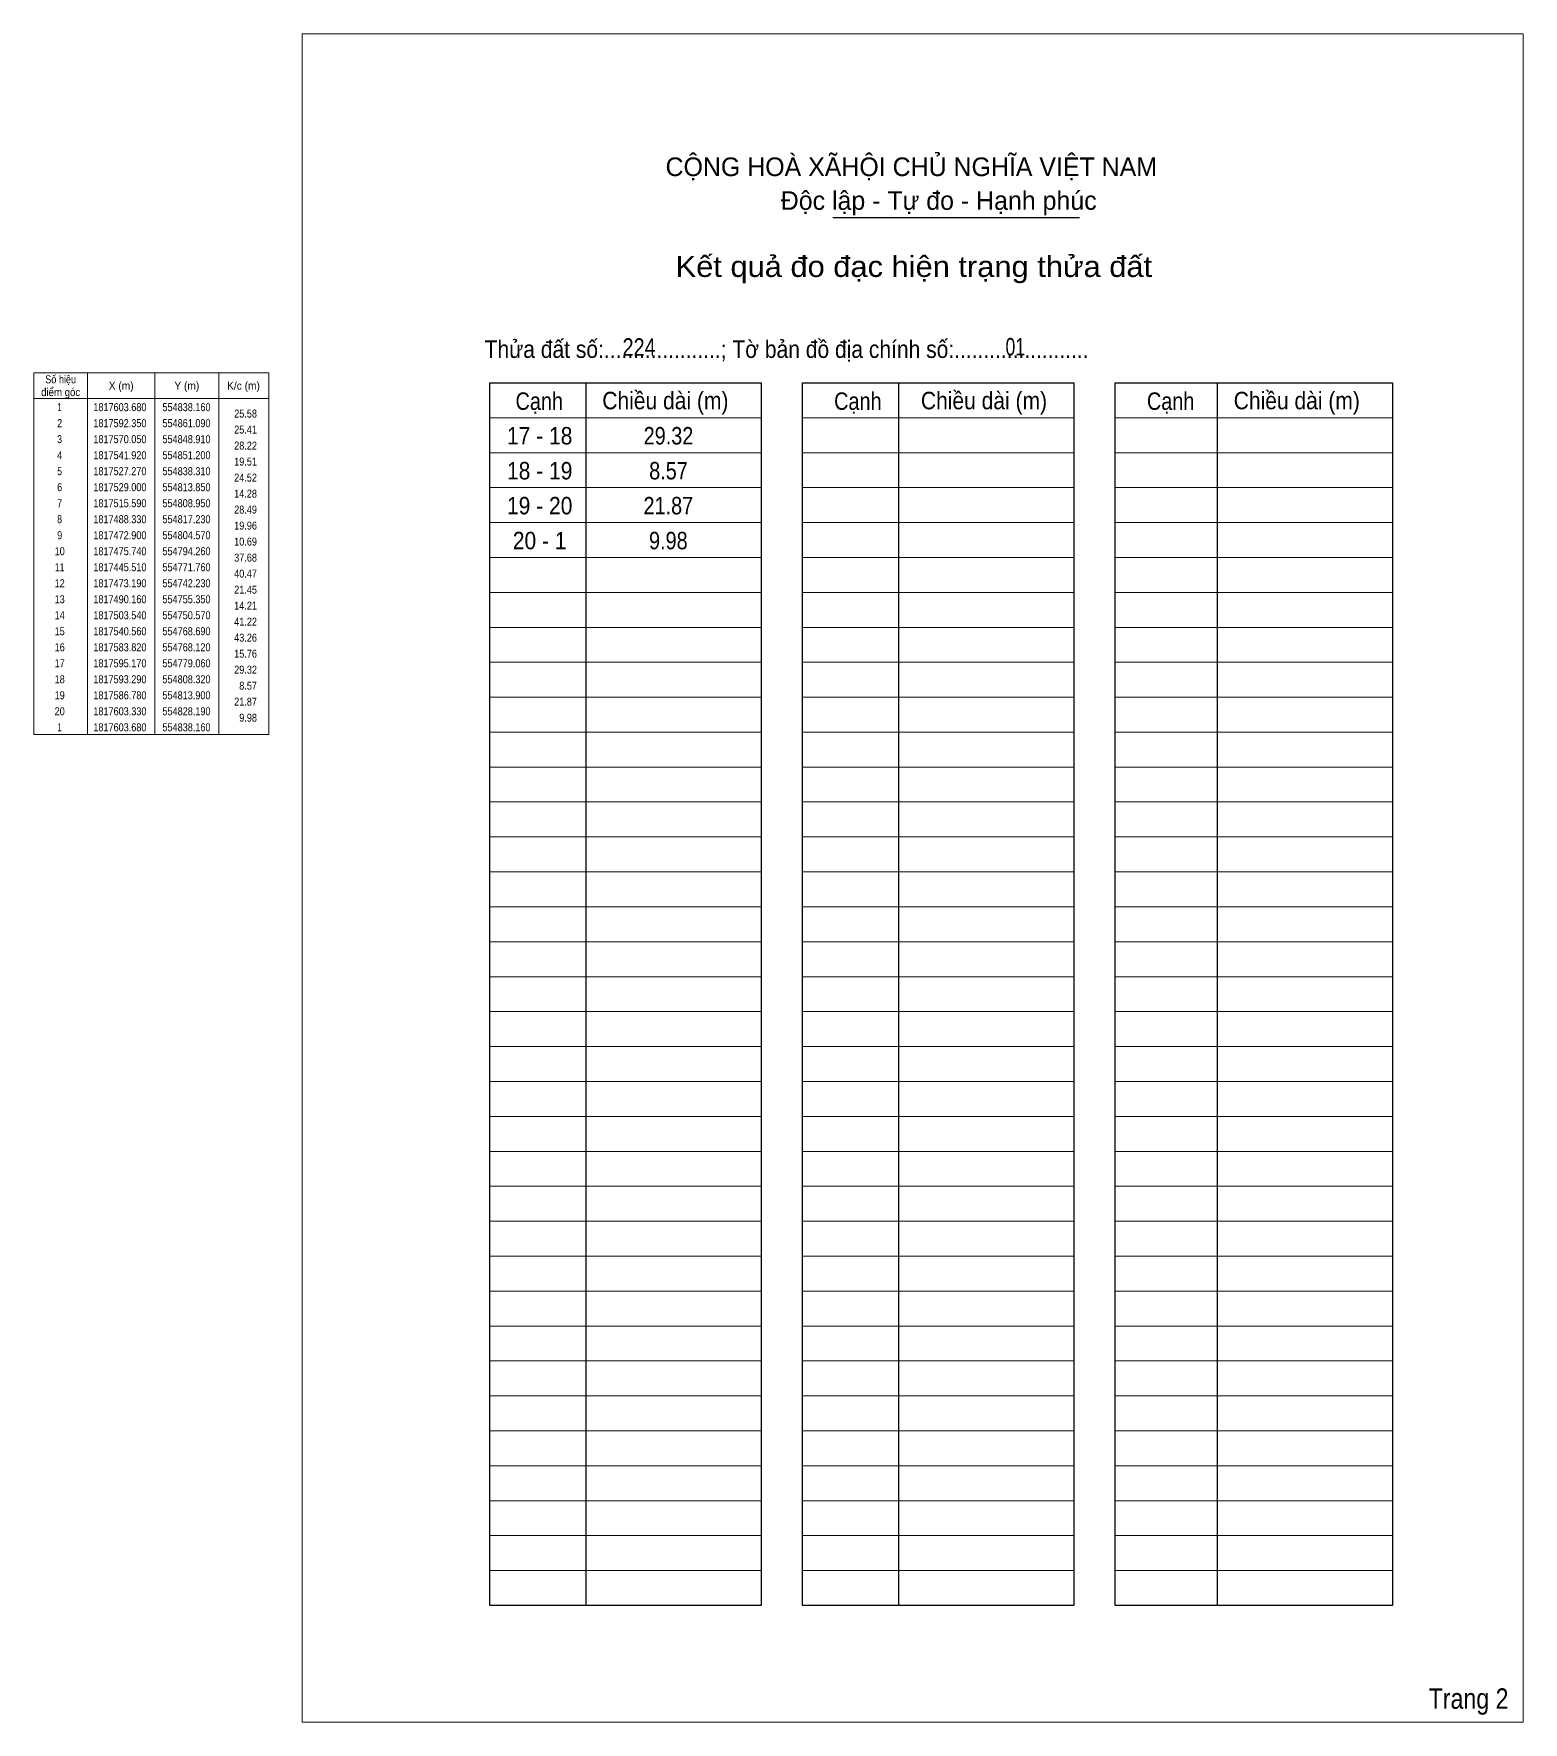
# Model space of a CAD drawing. Header units: metres. Extents: x 553263 to 554892, y 1817281 to 1819329.
# Drawn here: x 553263 to 554194, y 1818275 to 1819329 of the extents above; entities that cross this region are included whole.
import ezdxf
from ezdxf.enums import TextEntityAlignment as Align

# ---------------------------------------------------------------- set-up
doc = ezdxf.new("R2010")
doc.units = ezdxf.units.M
doc.header["$LTSCALE"] = 3.2
for name, color, linetype, lineweight in [('10', 7, 'Continuous', 13), ('30', 7, 'Continuous', 13), ('4', 7, 'Continuous', 13), ('63', 7, 'Continuous', 13)]:
    doc.layers.add(name, color=color, linetype=linetype, lineweight=lineweight)

msp = doc.modelspace()

# ---------------------------------------------------------------- linework, layer by layer
at = {"layer": '30', "lineweight": 25}
for p, q in [((553762.5, 1819214.56), (553916.73, 1819214.56)), ((553608.28, 1819111.31), (553608.28, 1818347.46)), ((553803.66, 1819111.31), (553803.66, 1818347.46)), ((554002.68, 1819111.31), (554002.68, 1818347.46))]:
    msp.add_line(p, q, dxfattribs=at)
at = {"layer": '30'}
for p, q in [((553548.26, 1819089.48), (553717.76, 1819089.48)), ((553743.64, 1819089.48), (553913.15, 1819089.48)), ((553939.03, 1819089.48), (554112.17, 1819089.48)), ((553548.26, 1819067.66), (553717.76, 1819067.66)), ((553743.64, 1819067.66), (553913.15, 1819067.66)), ((553939.03, 1819067.66), (554112.17, 1819067.66)), ((553548.26, 1819045.84), (553717.76, 1819045.84)), ((553743.64, 1819045.84), (553913.15, 1819045.84)), ((553939.03, 1819045.84), (554112.17, 1819045.84)), ((553548.26, 1819024.01), (553717.76, 1819024.01)), ((553743.64, 1819024.01), (553913.15, 1819024.01)), ((553939.03, 1819024.01), (554112.17, 1819024.01)), ((553548.26, 1819002.19), (553717.76, 1819002.19)), ((553743.64, 1819002.19), (553913.15, 1819002.19)), ((553939.03, 1819002.19), (554112.17, 1819002.19)), ((553548.26, 1818980.36), (553717.76, 1818980.36)), ((553743.64, 1818980.36), (553913.15, 1818980.36)), ((553939.03, 1818980.36), (554112.17, 1818980.36)), ((553548.26, 1818958.54), (553717.76, 1818958.54)), ((553743.64, 1818958.54), (553913.15, 1818958.54)), ((553939.03, 1818958.54), (554112.17, 1818958.54)), ((553548.26, 1818936.71), (553717.76, 1818936.71)), ((553743.64, 1818936.71), (553913.15, 1818936.71)), ((553939.03, 1818936.71), (554112.17, 1818936.71)), ((553548.26, 1818914.89), (553717.76, 1818914.89)), ((553743.64, 1818914.89), (553913.15, 1818914.89)), ((553939.03, 1818914.89), (554112.17, 1818914.89)), ((553548.26, 1818893.07), (553717.76, 1818893.07)), ((553743.64, 1818893.07), (553913.15, 1818893.07)), ((553939.03, 1818893.07), (554112.17, 1818893.07)), ((553548.26, 1818871.24), (553717.76, 1818871.24)), ((553743.64, 1818871.24), (553913.15, 1818871.24)), ((553939.03, 1818871.24), (554112.17, 1818871.24)), ((553548.26, 1818849.42), (553717.76, 1818849.42)), ((553743.64, 1818849.42), (553913.15, 1818849.42)), ((553939.03, 1818849.42), (554112.17, 1818849.42)), ((553548.26, 1818827.59), (553717.76, 1818827.59)), ((553743.64, 1818827.59), (553913.15, 1818827.59)), ((553939.03, 1818827.59), (554112.17, 1818827.59)), ((553548.26, 1818805.77), (553717.76, 1818805.77)), ((553743.64, 1818805.77), (553913.15, 1818805.77)), ((553939.03, 1818805.77), (554112.17, 1818805.77)), ((553548.26, 1818783.94), (553717.76, 1818783.94)), ((553743.64, 1818783.94), (553913.15, 1818783.94)), ((553939.03, 1818783.94), (554112.17, 1818783.94)), ((553548.26, 1818762.12), (553717.76, 1818762.12)), ((553743.64, 1818762.12), (553913.15, 1818762.12)), ((553939.03, 1818762.12), (554112.17, 1818762.12)), ((553548.26, 1818740.29), (553717.76, 1818740.29)), ((553743.64, 1818740.29), (553913.15, 1818740.29)), ((553939.03, 1818740.29), (554112.17, 1818740.29)), ((553548.26, 1818718.47), (553717.76, 1818718.47)), ((553743.64, 1818718.47), (553913.15, 1818718.47)), ((553939.03, 1818718.47), (554112.17, 1818718.47)), ((553548.26, 1818696.65), (553717.76, 1818696.65)), ((553743.64, 1818696.65), (553913.15, 1818696.65)), ((553939.03, 1818696.65), (554112.17, 1818696.65)), ((553548.26, 1818674.82), (553717.76, 1818674.82)), ((553743.64, 1818674.82), (553913.15, 1818674.82)), ((553939.03, 1818674.82), (554112.17, 1818674.82)), ((553548.26, 1818653), (553717.76, 1818653)), ((553743.64, 1818653), (553913.15, 1818653)), ((553939.03, 1818653), (554112.17, 1818653)), ((553548.26, 1818631.17), (553717.76, 1818631.17)), ((553743.64, 1818631.17), (553913.15, 1818631.17)), ((553939.03, 1818631.17), (554112.17, 1818631.17)), ((553548.26, 1818609.35), (553717.76, 1818609.35)), ((553743.64, 1818609.35), (553913.15, 1818609.35)), ((553939.03, 1818609.35), (554112.17, 1818609.35)), ((553548.26, 1818587.52), (553717.76, 1818587.52)), ((553743.64, 1818587.52), (553913.15, 1818587.52)), ((553939.03, 1818587.52), (554112.17, 1818587.52)), ((553548.26, 1818565.7), (553717.76, 1818565.7)), ((553743.64, 1818565.7), (553913.15, 1818565.7)), ((553939.03, 1818565.7), (554112.17, 1818565.7)), ((553548.26, 1818543.88), (553717.76, 1818543.88)), ((553743.64, 1818543.88), (553913.15, 1818543.88)), ((553939.03, 1818543.88), (554112.17, 1818543.88)), ((553548.26, 1818522.05), (553717.76, 1818522.05)), ((553743.64, 1818522.05), (553913.15, 1818522.05)), ((553939.03, 1818522.05), (554112.17, 1818522.05)), ((553548.26, 1818500.23), (553717.76, 1818500.23)), ((553743.64, 1818500.23), (553913.15, 1818500.23)), ((553939.03, 1818500.23), (554112.17, 1818500.23)), ((553548.26, 1818478.4), (553717.76, 1818478.4)), ((553743.64, 1818478.4), (553913.15, 1818478.4)), ((553939.03, 1818478.4), (554112.17, 1818478.4)), ((553548.26, 1818456.58), (553717.76, 1818456.58)), ((553743.64, 1818456.58), (553913.15, 1818456.58)), ((553939.03, 1818456.58), (554112.17, 1818456.58)), ((553548.26, 1818434.75), (553717.76, 1818434.75)), ((553743.64, 1818434.75), (553913.15, 1818434.75)), ((553939.03, 1818434.75), (554112.17, 1818434.75)), ((553548.26, 1818412.93), (553717.76, 1818412.93)), ((553743.64, 1818412.93), (553913.15, 1818412.93)), ((553939.03, 1818412.93), (554112.17, 1818412.93)), ((553548.26, 1818391.11), (553717.76, 1818391.11)), ((553743.64, 1818391.11), (553913.15, 1818391.11)), ((553939.03, 1818391.11), (554112.17, 1818391.11)), ((553548.26, 1818369.28), (553717.76, 1818369.28)), ((553743.64, 1818369.28), (553913.15, 1818369.28)), ((553939.03, 1818369.28), (554112.17, 1818369.28))]:
    msp.add_line(p, q, dxfattribs=at)
at = {"layer": '30', "lineweight": 25}
for points in [[(553548.26, 1819111.31), (553717.76, 1819111.31), (553717.76, 1818347.46), (553548.26, 1818347.46)], [(553743.64, 1819111.31), (553913.15, 1819111.31), (553913.15, 1818347.46), (553743.64, 1818347.46)], [(553939.03, 1819111.31), (554112.17, 1819111.31), (554112.17, 1818347.46), (553939.03, 1818347.46)]]:
    msp.add_lwpolyline(points, close=True, dxfattribs=at)
at = {"layer": '4'}
msp.add_lwpolyline([(553431.18, 1819329.36), (554193.83, 1819329.36), (554193.83, 1818274.52), (553431.18, 1818274.52)], close=True, dxfattribs=at)
at = {"layer": '63'}
for p, q in [((553297.07, 1819117.49), (553297.07, 1818891.49)), ((553339.07, 1819117.49), (553339.07, 1818891.49)), ((553379.07, 1819117.49), (553379.07, 1818891.49)), ((553263.47, 1819101.49), (553410.27, 1819101.49))]:
    msp.add_line(p, q, dxfattribs=at)
msp.add_lwpolyline([(553263.47, 1819117.49), (553410.27, 1819117.49), (553410.27, 1818891.49), (553263.47, 1818891.49)], close=True, dxfattribs=at)

# ---------------------------------------------------------------- texts
at = {"layer": '10'}
for s, width, p in [('224', 0.85, (553631.23, 1819128.2)), ('01', 0.75, (553870.47, 1819128.42))]:
    msp.add_text(s, height=10.91, dxfattribs=dict(at, width=width)).set_placement(p)
for s, width, p in [('17 - 18', 0.9, (553579.48, 1819072.77)), ('29.32', 0.85, (553659.93, 1819072.77)), ('18 - 19', 0.9, (553579.48, 1819050.93)), ('8.57', 0.85, (553659.93, 1819050.93)), ('19 - 20', 0.9, (553579.48, 1819029.11)), ('21.87', 0.85, (553659.84, 1819029.11)), ('20 - 1', 0.9, (553579.48, 1819007.29)), ('9.98', 0.85, (553659.84, 1819007.29))]:
    msp.add_text(s, height=10.91, dxfattribs=dict(at, width=width)).set_placement(p, align=Align.CENTER)
at = {"layer": '30'}
for s, p in [('CỘNG HOÀ XÃHỘI CHỦ NGHĨA VIỆT NAM', (553658.09, 1819240.44)), ('Độc lập - Tự đo - Hạnh phúc', (553730.07, 1819219.38))]:
    msp.add_text(s, height=11.64, dxfattribs=at).set_placement(p)
at = {"layer": '30', "width": 1.1}
msp.add_text('Kết quả đo đạc hiện trạng thửa đất', height=13.09, dxfattribs=at).set_placement((553813.21, 1819177.44), align=Align.CENTER)
at = {"layer": '30'}
for s, height, width, p in [('Thửa đất số:....................; Tờ bản đồ địa chính số:.......................', 10.91, 0.9, (553545.11, 1819126.84)), ('Cạnh', 10.91, 0.85, (553564.39, 1819094.4)), ('Chiều dài (m)', 10.91, 0.9, (553618.59, 1819094.76)), ('Cạnh', 10.91, 0.85, (553763.39, 1819094.4)), ('Chiều dài (m)', 10.91, 0.9, (553817.59, 1819094.76)), ('Cạnh', 10.91, 0.85, (553958.79, 1819094.4)), ('Chiều dài (m)', 10.91, 0.9, (554012.99, 1819094.76)), ('Trang 2', 12.73, 0.85, (554134.77, 1818282.96))]:
    msp.add_text(s, height=height, dxfattribs=dict(at, width=width)).set_placement(p)
at = {"layer": '63'}
for s, width, p in [('Số hiệu', 0.85, (553280.265, 1819110.99)), ('điểm góc', 0.9, (553280.275, 1819102.99)), ('X (m)', 0.95, (553318.07, 1819106.99)), ('Y (m)', 0.95, (553359.07, 1819106.99)), ('K/c (m)', 0.95, (553394.475, 1819106.99)), (' 1', 0.75, (553278.87, 1819093.59)), ('1817603.680', 0.85, (553317.27, 1819093.59)), ('554838.160', 0.85, (553358.865, 1819093.59)), (' 2', 0.85, (553278.87, 1819083.59)), ('1817592.350', 0.85, (553317.27, 1819083.59)), ('554861.090', 0.85, (553358.865, 1819083.59)), (' 3', 0.8, (553278.875, 1819073.59)), ('1817570.050', 0.85, (553317.27, 1819073.59)), ('554848.910', 0.85, (553358.865, 1819073.59)), (' 4', 0.85, (553278.87, 1819063.59)), ('1817541.920', 0.85, (553317.27, 1819063.59)), ('554851.200', 0.85, (553358.865, 1819063.59)), (' 5', 0.8, (553278.875, 1819053.59)), ('1817527.270', 0.85, (553317.27, 1819053.59)), ('554838.310', 0.85, (553358.865, 1819053.59)), (' 6', 0.85, (553278.875, 1819043.59)), ('1817529.000', 0.85, (553317.27, 1819043.59)), ('554813.850', 0.85, (553358.865, 1819043.59)), (' 7', 0.8, (553278.87, 1819033.59)), ('1817515.590', 0.85, (553317.27, 1819033.59)), ('554808.950', 0.85, (553358.865, 1819033.59)), (' 8', 0.8, (553278.87, 1819023.59)), ('1817488.330', 0.85, (553317.27, 1819023.59)), ('554817.230', 0.85, (553358.865, 1819023.59)), (' 10', 0.85, (553278.865, 1819003.59)), (' 9', 0.85, (553278.87, 1819013.59)), ('1817472.900', 0.85, (553317.27, 1819013.59)), ('1817475.740', 0.85, (553317.27, 1819003.59)), ('554804.570', 0.85, (553358.865, 1819013.59)), ('554794.260', 0.85, (553358.865, 1819003.59)), (' 11', 0.8, (553278.865, 1818993.59)), ('1817445.510', 0.85, (553317.27, 1818993.59)), ('554771.760', 0.85, (553358.865, 1818993.59)), (' 12', 0.85, (553278.875, 1818983.59)), ('1817473.190', 0.85, (553317.27, 1818983.59)), ('554742.230', 0.85, (553358.865, 1818983.59)), (' 13', 0.85, (553278.87, 1818973.59)), ('1817490.160', 0.85, (553317.27, 1818973.59)), ('554755.350', 0.85, (553358.865, 1818973.59)), (' 14', 0.85, (553278.865, 1818963.59)), ('1817503.540', 0.85, (553317.27, 1818963.59)), ('554750.570', 0.85, (553358.865, 1818963.59)), (' 15', 0.85, (553278.87, 1818953.59)), ('1817540.560', 0.85, (553317.27, 1818953.59)), ('554768.690', 0.85, (553358.865, 1818953.59)), (' 16', 0.85, (553278.87, 1818943.59)), ('1817583.820', 0.85, (553317.27, 1818943.59)), ('554768.120', 0.85, (553358.865, 1818943.59)), (' 17', 0.85, (553278.875, 1818933.59)), ('1817595.170', 0.85, (553317.27, 1818933.59)), ('554779.060', 0.85, (553358.865, 1818933.59)), (' 18', 0.85, (553278.875, 1818923.59)), ('1817593.290', 0.85, (553317.27, 1818923.59)), ('554808.320', 0.85, (553358.865, 1818923.59)), (' 19', 0.85, (553278.865, 1818913.59)), ('1817586.780', 0.85, (553317.27, 1818913.59)), ('554813.900', 0.85, (553358.865, 1818913.59)), (' 20', 0.85, (553278.865, 1818903.59)), ('1817603.330', 0.85, (553317.27, 1818903.59)), ('554828.190', 0.85, (553358.865, 1818903.59)), (' 1', 0.75, (553278.87, 1818893.59)), ('1817603.680', 0.85, (553317.27, 1818893.59)), ('554838.160', 0.85, (553358.865, 1818893.59))]:
    msp.add_text(s, height=5, dxfattribs=dict(at, width=width)).set_placement(p, align=Align.CENTER)
at = {"layer": '63', "width": 0.85}
for s, p in [('25.58', (553402.87, 1819089.59)), ('25.41', (553402.87, 1819079.59)), ('28.22', (553402.87, 1819069.59)), ('19.51', (553402.87, 1819059.59)), ('24.52', (553402.87, 1819049.59)), ('14.28', (553402.87, 1819039.59)), ('28.49', (553402.87, 1819029.59)), ('19.96', (553402.87, 1819019.59)), ('10.69', (553402.87, 1819009.59)), ('37.68', (553402.87, 1818999.59)), ('40.47', (553402.87, 1818989.59)), ('21.45', (553402.87, 1818979.59)), ('14.21', (553402.87, 1818969.59)), ('41.22', (553402.87, 1818959.59)), ('43.26', (553402.87, 1818949.59)), ('29.32', (553402.87, 1818929.59)), ('15.76', (553402.87, 1818939.59)), ('8.57', (553402.87, 1818919.59)), ('21.87', (553402.87, 1818909.59)), ('9.98', (553402.87, 1818899.59))]:
    msp.add_text(s, height=5, dxfattribs=at).set_placement(p, align=Align.RIGHT)

doc.saveas('drawing.dxf')
